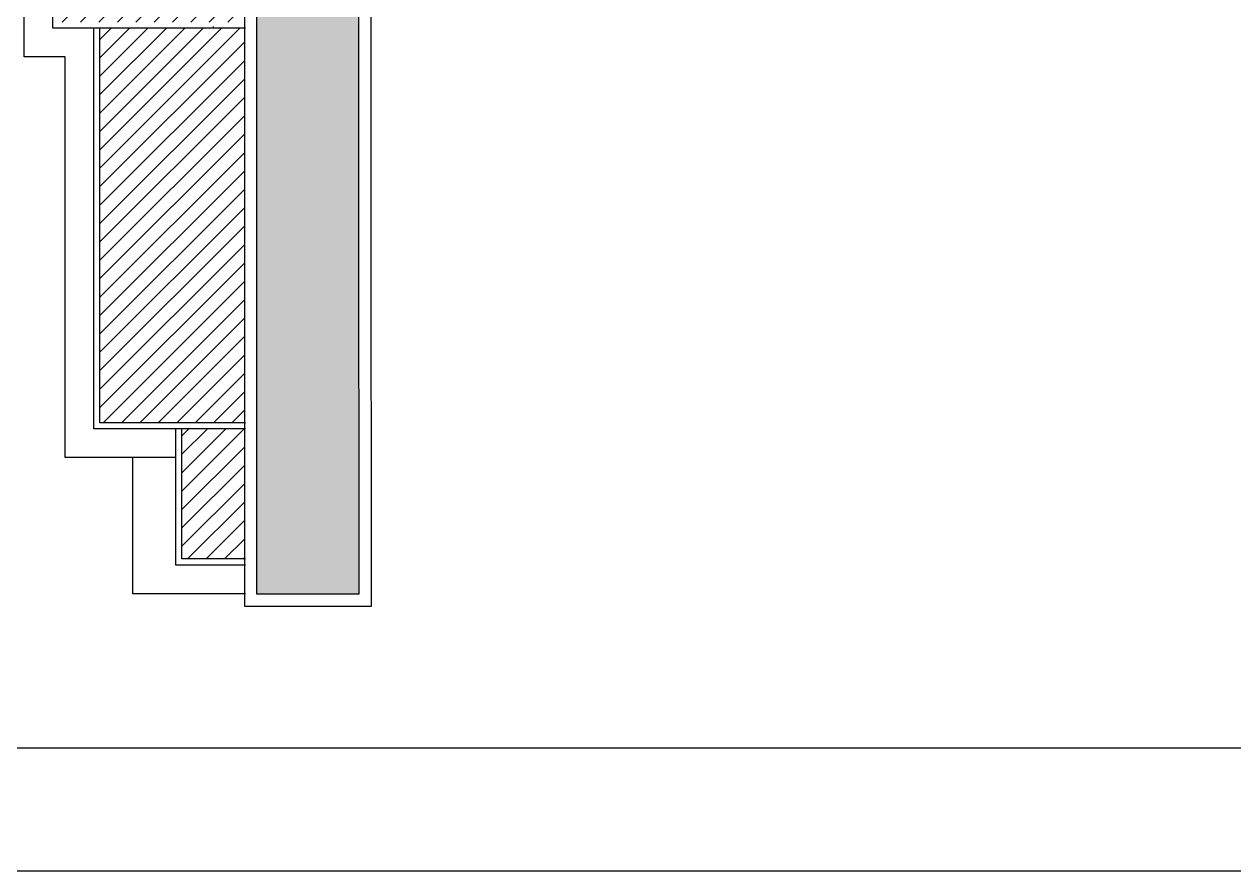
# Model space of a CAD drawing. Header units: millimetres. Extents: x 106699 to 122058, y 158555 to 162844.
# Drawn here: x 112250.6 to 112545.9, y 159501.7 to 159708.3 of the extents above; entities that cross this region are included whole.
import ezdxf

# ---------------------------------------------------------------- set-up
doc = ezdxf.new("R2010")
doc.units = ezdxf.units.MM
for name, color, linetype in [('0-HSL-WLL', 253, 'Continuous'), ('300_Z4_FCD_F03$0$4-FNS-SWF', 13, 'Continuous'), ('300_Z4_STR_F03$0$2-SPS-RCN', 2, 'Continuous')]:
    doc.layers.add(name, color=color, linetype=linetype)
doc.layers.add('area', color=200, linetype='Continuous', plot=False)

# ---------------------------------------------------------------- blocks, each defined once
blk = doc.blocks.new('Layout1')
at = {"layer": 'area'}
for points in [[(0, 1485), (0, 0), (2100, 0), (2100, 1485)], [(25.54, 1459.46), (25.54, 25.54), (2074.46, 25.54), (2074.46, 1459.46)]]:
    blk.add_lwpolyline(points, close=True, dxfattribs=at)
blk = doc.blocks.new('facade_2')
at = {"layer": '300_Z4_FCD_F03$0$4-FNS-SWF'}
h = blk.add_hatch(dxfattribs=at)
h.set_pattern_fill('ANSI31', color=256, angle=-90)
h.set_pattern_definition([(315, (-72437.2916, 285221.7045), (2.24506403, 2.24506403), [])])
h.paths.add_polyline_path([(103807.4, 177906.68), (103807.4, 177921.91), (103775.65, 177921.91), (103775.65, 177906.68)])
h.paths.add_polyline_path([(103905.16, 177906.68), (103905.16, 177941.91), (103808.9, 177941.91), (103808.9, 177906.68)])
h.paths.add_polyline_path([(104019.66, 177906.68), (104019.66, 177916.91), (104019.66, 177951.91), (103906.66, 177951.91), (103906.66, 177950.91), (103906.66, 177906.68)])
h.paths.add_polyline_path([(104053.7, 177906.68), (104053.7, 177921.91), (104021.16, 177921.91), (104021.16, 177906.68)])
h.paths.add_polyline_path([(104713.88, 177906.68), (104713.88, 177951.91), (104595.41, 177951.91), (104595.41, 177913.91), (104595.41, 177906.68)])
h.paths.add_polyline_path([(104919.38, 177906.68), (104919.38, 178105.42), (104715.38, 178105.42), (104715.38, 177952.91), (104715.38, 177906.68)])
h.paths.add_polyline_path([(104997.73, 177906.68), (104997.73, 177919.91), (105021.24, 177919.91), (105021.24, 177951.91), (104920.88, 177951.91), (104920.88, 177906.68)])
h.paths.add_polyline_path([(105105.74, 177906.68), (105105.74, 177929.91), (105022.74, 177929.91), (105022.74, 177906.68)])
h.paths.add_polyline_path([(105021.24, 177906.68), (105021.24, 177918.41), (104999.23, 177918.41), (104999.23, 177906.68)], flags=17)
h.paths.add_polyline_path([(104593.91, 177906.68), (104593.91, 177920.41), (104560.87, 177920.41), (104560.87, 177906.68)])
h.paths.add_polyline_path([(104342.73, 176233.67), (104342.73, 176258.67), (104201.88, 176258.67), (104201.88, 176233.67)])
h.paths.add_polyline_path([(104337.23, 176219.91), (104337.23, 176230.67), (104306.2, 176230.67), (104306.2, 176219.91)])
for p, q in [((103898.16, 177950.41), (103898.16, 177960.41)), ((103898.16, 177960.41), (104028.16, 177960.41)), ((103905.16, 177906.42), (103905.16, 177953.41)), ((103905.16, 177953.41), (104021.16, 177953.41)), ((103800.4, 177923.41), (103800.4, 177950.41)), ((103800.4, 177950.41), (103898.16, 177950.41)), ((103807.4, 177906.42), (103807.4, 177943.41)), ((103807.4, 177943.41), (103905.16, 177943.41)), ((103808.9, 177906.42), (103808.9, 177941.91)), ((103808.9, 177941.91), (103905.16, 177941.91)), ((103767.15, 177906.41), (103767.15, 177933.91)), ((103767.15, 177933.91), (103800.4, 177933.91)), ((103774.15, 177906.41), (103774.15, 177923.41)), ((103774.15, 177923.41), (103807.4, 177923.41)), ((103775.65, 177906.41), (103775.65, 177921.91)), ((103775.65, 177921.91), (103807.4, 177921.91))]:
    blk.add_line(p, q, dxfattribs=at)

msp = doc.modelspace()

# ---------------------------------------------------------------- hatches: boundary and pattern name
at = {"layer": '0-HSL-WLL', "true_color": 0x7a7a7a}
h = msp.add_hatch(color=8, dxfattribs=at)
h.dxf.hatch_style = 1
h.paths.add_polyline_path([(112332.41, 159895.44), (112307.37, 159895.44), (112307.37, 159867.36), (112307.37, 159854.78), (112332.41, 159854.78)])
h.paths.add_polyline_path([(112332.25, 159769.78), (112307.37, 159769.78), (112307.37, 159569.32), (112332.37, 159569.32)])

# ---------------------------------------------------------------- linework, layer by layer
at = {"layer": '300_Z4_FCD_F03$0$4-FNS-SWF'}
for p, q in [((112296.86, 159707.77), (112296.86, 159707.79)), ((112296.86, 159707.53), (112296.86, 159707.55))]:
    msp.add_line(p, q, dxfattribs=at)
at = {"layer": '300_Z4_STR_F03$0$2-SPS-RCN'}
for points in [[(112335.41, 159854.78), (112335.41, 159898.44), (112304.37, 159898.44), (112304.37, 159867.36), (112304.37, 159566.32), (112335.37, 159566.32), (112335.25, 159766.78)], [(112332.41, 159854.78), (112332.41, 159895.44), (112307.37, 159895.44), (112307.37, 159867.36), (112307.37, 159569.32), (112332.37, 159569.32), (112332.25, 159769.78)]]:
    msp.add_lwpolyline(points, dxfattribs=at)

# ---------------------------------------------------------------- block references
at = {"xscale": 1.174797441050893, "yscale": 1.174797441050893, "zscale": 1.174797441050893}
msp.add_blockref('Layout1', (111633.23, 159501.7), dxfattribs=at)
at = {"rotation": 90}
msp.add_blockref('facade_2', (290211.05, 55802.16), dxfattribs=at)

doc.saveas('drawing.dxf')
